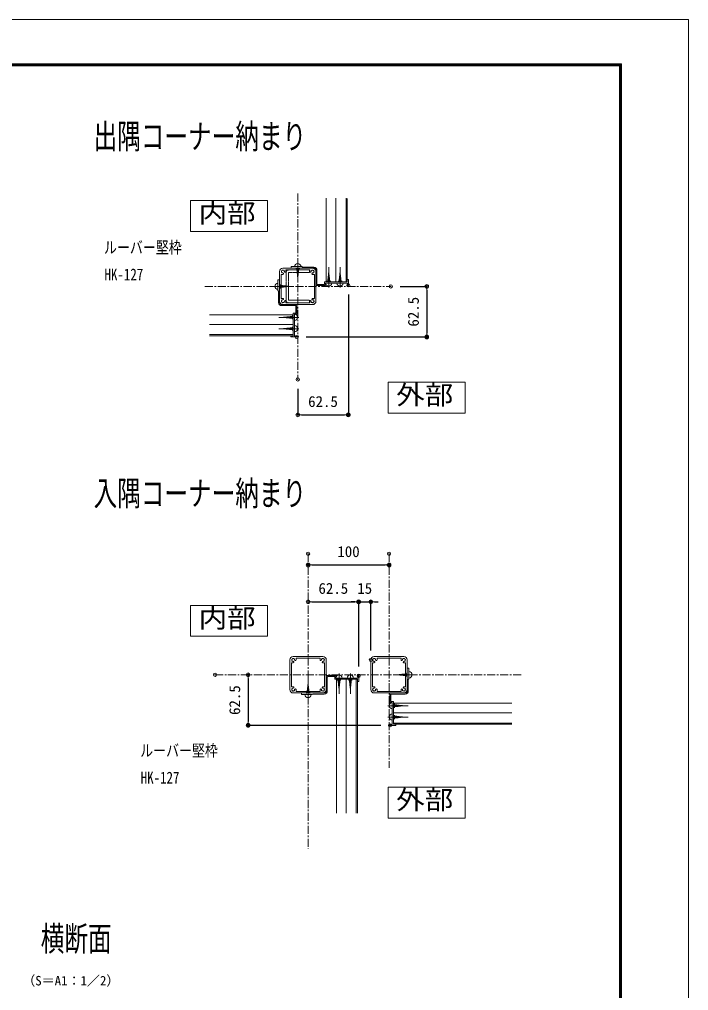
# Model space of a CAD drawing. Units: millimetres, scale not verified. Extents: x -1682 to 1682, y -1188 to 1188.
# Drawn here: x 856 to 1682, y -12 to 1188 of the extents above; entities that cross this region are included whole.
import ezdxf
from ezdxf.enums import TextEntityAlignment as Align

# ---------------------------------------------------------------- set-up
doc = ezdxf.new("R2010")
doc.units = ezdxf.units.MM
doc.header["$LTSCALE"] = 8
doc.header["$PDMODE"] = 32
doc.header["$PDSIZE"] = 4
doc.linetypes.add('USER1', pattern=[2, 1.25, -0.25, 0.25, -0.25])
doc.linetypes.add('USER5', pattern=[0.1, 0.05, -0.05])
for name, color, linetype, lineweight in [('0-0_0', 7, 'Continuous', 18), ('0-1_DEFPOINTS', 7, 'Continuous', 18), ('0-5_WAKU', 7, 'Continuous', 18), ('0-7_2躯体線', 4, 'Continuous', 18), ('0-8_3中心線', 2, 'USER1', 18), ('0-9_41ｱﾙﾐ', 6, 'Continuous', 18), ('0-B_42ｱﾙﾐ部品', 6, 'Continuous', 18), ('0-C_P4-12', 7, 'Continuous', 18), ('0-E_4アルミ', 6, 'Continuous', 18), ('1-3_101', 7, 'Continuous', 18)]:
    doc.layers.add(name, color=color, linetype=linetype, lineweight=lineweight)
doc.layers.add('0-A_1手摺寸法', color=7, linetype='Continuous')
doc.styles.add('ＭＳ ゴシック', font='')
doc.styles.get('ＭＳ ゴシック').set_extended_font_data('MS Gothic')

# ---------------------------------------------------------------- blocks, each defined once
blk = doc.blocks.new('_ORIGIN2')
at = {"layer": '0-0_0'}
blk.add_line((-0.5, 0), (-1, 0), dxfattribs=at)
for radius in [0.5, 0.25]:
    blk.add_circle((0, 0), radius, dxfattribs=at)
blk = doc.blocks.new('D58')
at = {"layer": '0-1_DEFPOINTS'}
for p in [(1307.312, -883.906), (1244.812, -1000.085), (1307.312, -1043.948)]:
    blk.add_point(p, dxfattribs=at)
at = {"layer": '0-A_1手摺寸法'}
for p, q in [((1307.312, -895.406), (1307.312, -1043.948)), ((1244.812, -1011.585), (1244.812, -1043.948)), ((1249.412, -1043.948), (1302.712, -1043.948))]:
    blk.add_line(p, q, dxfattribs=at)
at = {"layer": '0-A_1手摺寸法', "xscale": 4.6, "yscale": 4.6, "rotation": 180}
blk.add_blockref('_ORIGIN2', (1244.812, -1043.948), dxfattribs=at)
at = {"layer": '0-A_1手摺寸法', "xscale": 4.6, "yscale": 4.6}
blk.add_blockref('_ORIGIN2', (1307.312, -1043.948), dxfattribs=at)
at = {"layer": '0-A_1手摺寸法', "style": 'ＭＳ ゴシック'}
blk.add_text('62.5', height=13.49, dxfattribs=at).set_placement((1257.662, -1038.198), align=Align.BOTTOM_LEFT)
blk = doc.blocks.new('D59')
at = {"layer": '0-1_DEFPOINTS'}
for p in [(1359.691, -885.206), (1243.612, -947.706), (1404.103, -947.706)]:
    blk.add_point(p, dxfattribs=at)
at = {"layer": '0-A_1手摺寸法'}
for p, q in [((1371.191, -885.206), (1404.103, -885.206)), ((1404.103, -889.806), (1404.103, -943.106)), ((1255.112, -947.706), (1404.103, -947.706))]:
    blk.add_line(p, q, dxfattribs=at)
at = {"layer": '0-A_1手摺寸法', "xscale": 4.6, "yscale": 4.6}
for p, rotation in [((1404.103, -885.206), 90), ((1404.103, -947.706), 270)]:
    blk.add_blockref('_ORIGIN2', p, dxfattribs=dict(at, rotation=rotation))
at = {"layer": '0-A_1手摺寸法', "style": 'ＭＳ ゴシック'}
blk.add_text('62.5', height=13.49, rotation=90, dxfattribs=at).set_placement((1398.353, -934.856), align=Align.BOTTOM_LEFT)
blk = doc.blocks.new('D60')
at = {"layer": '0-1_DEFPOINTS'}
for p in [(1257.532, -1215.487), (1357.532, -1215.487), (1357.532, -1229.326)]:
    blk.add_point(p, dxfattribs=at)
at = {"layer": '0-A_1手摺寸法'}
blk.add_line((1262.132, -1229.326), (1352.932, -1229.326), dxfattribs=at)
at = {"layer": '0-A_1手摺寸法', "xscale": 4.6, "yscale": 4.6, "rotation": 180}
blk.add_blockref('_ORIGIN2', (1257.532, -1229.326), dxfattribs=at)
at = {"layer": '0-A_1手摺寸法', "xscale": 4.6, "yscale": 4.6}
blk.add_blockref('_ORIGIN2', (1357.532, -1229.326), dxfattribs=at)
at = {"layer": '0-A_1手摺寸法', "style": 'ＭＳ ゴシック'}
blk.add_text('100', height=13.49, dxfattribs=at).set_placement((1293.732, -1223.576), align=Align.BOTTOM_LEFT)
blk = doc.blocks.new('D61')
at = {"layer": '0-1_DEFPOINTS'}
for p in [(1257.532, -1215.487), (1320.032, -1274.753), (1320.032, -1366.125)]:
    blk.add_point(p, dxfattribs=at)
at = {"layer": '0-A_1手摺寸法'}
for p, q in [((1262.132, -1274.753), (1315.432, -1274.753)), ((1320.032, -1354.625), (1320.032, -1274.753))]:
    blk.add_line(p, q, dxfattribs=at)
at = {"layer": '0-A_1手摺寸法', "xscale": 4.6, "yscale": 4.6, "rotation": 180}
blk.add_blockref('_ORIGIN2', (1257.532, -1274.753), dxfattribs=at)
at = {"layer": '0-A_1手摺寸法', "xscale": 4.6, "yscale": 4.6}
blk.add_blockref('_ORIGIN2', (1320.032, -1274.753), dxfattribs=at)
at = {"layer": '0-A_1手摺寸法', "style": 'ＭＳ ゴシック'}
blk.add_text('62.5', height=13.49, dxfattribs=at).set_placement((1270.382, -1269.003), align=Align.BOTTOM_LEFT)
blk = doc.blocks.new('D62')
at = {"layer": '0-1_DEFPOINTS'}
for p in [(1142.653, -1364.925), (1183.454, -1427.425), (1358.732, -1427.425)]:
    blk.add_point(p, dxfattribs=at)
at = {"layer": '0-A_1手摺寸法'}
for p, q in [((1183.454, -1369.525), (1183.454, -1422.825)), ((1347.232, -1427.425), (1183.454, -1427.425))]:
    blk.add_line(p, q, dxfattribs=at)
at = {"layer": '0-A_1手摺寸法', "xscale": 4.6, "yscale": 4.6}
for p, rotation in [((1183.454, -1364.925), 90), ((1183.454, -1427.425), 270)]:
    blk.add_blockref('_ORIGIN2', p, dxfattribs=dict(at, rotation=rotation))
at = {"layer": '0-A_1手摺寸法', "style": 'ＭＳ ゴシック'}
blk.add_text('62.5', height=13.49, rotation=90, dxfattribs=at).set_placement((1177.704, -1414.575), align=Align.BOTTOM_LEFT)
blk = doc.blocks.new('A$C297F129C')
at = {"layer": '1-3_101'}
for p, q in [((0, 39.5), (0, 28.75)), ((19, 40), (0.5, 40)), ((1.25, 30), (1.25, 38.25)), ((1.75, 38.75), (19.003, 38.75)), ((0.5, 28.25), (2.8, 28.25)), ((4.3, 29.5), (1.75, 29.5)), ((4.5, 1.7), (4.5, 29.3)), ((0, 1), (0, 0.2)), ((2.8, 1.2), (0.2, 1.2)), ((0.2, 0), (7.3, 0)), ((7.3, 1.5), (4.7, 1.5)), ((7.5, 0.2), (7.5, 1.3))]:
    blk.add_line(p, q, dxfattribs=at)
for points in [[(23.5, 70.5), (21.5, 70.5), (21.5, 42.5)], [(22.753, 42.5), (22.753, 56.753), (23.5, 57.5), (23.5, 61.98), (23.2, 62.5), (23.5, 63.02), (23.5, 70.5)], [(3, 28.05), (3, 24.77), (3.3, 24.25), (3, 23.73), (3, 10.77), (3.3, 10.25), (3, 9.73), (3, 1.4)]]:
    blk.add_lwpolyline(points, dxfattribs=at)
for centre, radius, start, end in [((0.5, 39.5), 0.5, 90, 180), ((1.75, 38.25), 0.5, 90, 180), ((19, 42.5), 2.5, 270, 0), ((19.003, 42.5), 3.75, 270, 0), ((0.5, 28.75), 0.5, 180, 270), ((1.75, 30), 0.5, 180, 270), ((2.8, 28.05), 0.2, 0, 90), ((4.3, 29.3), 0.2, 0, 90), ((0.2, 1), 0.2, 90, 180), ((0.2, 0.2), 0.2, 180, 270), ((2.8, 1.4), 0.2, 270, 0), ((4.7, 1.7), 0.2, 180, 270), ((7.3, 1.3), 0.2, 0, 90), ((7.3, 0.2), 0.2, 270, 0)]:
    blk.add_arc(centre, radius, start, end, dxfattribs=at)
blk = doc.blocks.new('HK-013')
at = {"layer": '0-B_42ｱﾙﾐ部品'}
for p, q in [((-22.5, 18.3), (-22.5, -18.3)), ((-22.5, 18.3), (-22.5, 18.3)), ((-20.5, 14.8), (-20.5, -14.8)), ((-18.3, 14.8), (-20.5, 14.8)), ((18.3, 22.5), (-18.3, 22.5)), ((14.8, 20.5), (-14.8, 20.5)), ((-14.8, 20.5), (-14.8, 18.3)), ((14.8, 20.5), (14.8, 18.3)), ((18.3, 14.8), (20.5, 14.8)), ((20.5, 14.8), (20.5, -14.8)), ((22.5, 18.3), (22.5, -18.3)), ((-22.5, -18.3), (-22.5, -18.3)), ((-18.3, -14.8), (-20.5, -14.8)), ((18.3, -22.5), (-18.3, -22.5)), ((-14.8, -20.5), (-14.8, -18.3)), ((14.8, -20.5), (-14.8, -20.5)), ((14.8, -20.5), (14.8, -18.3)), ((18.3, -14.8), (20.5, -14.8))]:
    blk.add_line(p, q, dxfattribs=at)
for centre, radius, start, end in [((-18.3, 18.3), 4.2, 90, 180), ((-19.749, 18.688), 0.5, 165, 232.97569), ((-19.749, 18.688), 0.5, 97.02431, 165), ((-18.3, 18.3), 1.75, 180.35889, 195), ((-18.3, 18.3), 1.75, 195, 209.64111), ((-19.361, 17.239), 0.5, 157.02431, 225), ((-18.3, 18.3), 1.75, 135, 149.64111), ((-19.361, 17.239), 0.5, 225, 292.97569), ((-18.3, 18.3), 1.75, 120.35889, 135), ((-18.688, 19.749), 0.5, 105, 172.97569), ((-18.3, 18.3), 1.75, 240.35889, 255), ((-18.688, 19.749), 0.5, 37.02431, 105), ((-18.3, 18.3), 1.75, 255, 270), ((-18.3, 15.675), 0.875, 270, 90), ((-18.3, 18.3), 1.75, 75, 89.64111), ((-18.3, 18.3), 1.75, 60.35889, 75), ((-17.239, 19.361), 0.5, 45, 112.97569), ((-17.239, 19.361), 0.5, 337.02431, 45), ((-18.3, 18.3), 1.75, 15, 29.64111), ((-18.3, 18.3), 1.75, 0.35889, 15), ((-15.675, 18.3), 0.875, 180, 0), ((15.675, 18.3), 0.875, 180, 360), ((18.3, 18.3), 1.75, 165, 179.64111), ((18.3, 18.3), 1.75, 150.35889, 165), ((17.239, 19.361), 0.5, 135, 202.97569), ((17.239, 19.361), 0.5, 67.02431, 135), ((18.3, 15.675), 0.875, 90, 270), ((18.3, 18.3), 1.75, 105, 119.64111), ((18.3, 18.3), 1.75, 90.35889, 105), ((18.688, 19.749), 0.5, 75, 142.97569), ((18.3, 18.3), 4.2, 0, 90), ((18.3, 18.3), 1.75, 270, 285), ((18.3, 18.3), 1.75, 285, 299.64111), ((18.688, 19.749), 0.5, 7.02431, 75), ((19.361, 17.239), 0.5, 247.02431, 315), ((18.3, 18.3), 1.75, 45, 59.64111), ((18.3, 18.3), 1.75, 30.35889, 45), ((19.361, 17.239), 0.5, 315, 22.97569), ((19.749, 18.688), 0.5, 15, 82.97569), ((18.3, 18.3), 1.75, 330.35889, 345), ((18.3, 18.3), 1.75, 345, 359.64111), ((19.749, 18.688), 0.5, 307.02431, 15), ((-18.3, -18.3), 4.2, 180, 270), ((-19.749, -18.688), 0.5, 127.02431, 195), ((-19.749, -18.688), 0.5, 195, 262.97569), ((-18.3, -18.3), 1.75, 165, 179.64111), ((-18.3, -18.3), 1.75, 150.35889, 165), ((-19.361, -17.239), 0.5, 135, 202.97569), ((-18.3, -18.3), 1.75, 210.35889, 225), ((-19.361, -17.239), 0.5, 67.02431, 135), ((-18.3, -18.3), 1.75, 225, 239.64111), ((-18.688, -19.749), 0.5, 187.02431, 255), ((-18.3, -18.3), 1.75, 105, 119.64111), ((-18.688, -19.749), 0.5, 255, 322.97569), ((-18.3, -18.3), 1.75, 90, 105), ((-18.3, -15.675), 0.875, 270, 90), ((-18.3, -18.3), 1.75, 270.35889, 285), ((-18.3, -18.3), 1.75, 285, 299.64111), ((-17.239, -19.361), 0.5, 247.02431, 315), ((-17.239, -19.361), 0.5, 315, 22.97569), ((-18.3, -18.3), 1.75, 330.35889, 345), ((-18.3, -18.3), 1.75, 345, 359.64111), ((-15.675, -18.3), 0.875, 360, 180), ((15.675, -18.3), 0.875, 0, 180), ((18.3, -18.3), 1.75, 180.35889, 195), ((18.3, -18.3), 1.75, 195, 209.64111), ((17.239, -19.361), 0.5, 157.02431, 225), ((17.239, -19.361), 0.5, 225, 292.97569), ((18.3, -15.675), 0.875, 90, 270), ((18.3, -18.3), 1.75, 240.35889, 255), ((18.3, -18.3), 1.75, 255, 269.64111), ((18.688, -19.749), 0.5, 217.02431, 285), ((18.3, -18.3), 1.75, 75, 90), ((18.3, -18.3), 4.2, 270, 360), ((18.3, -18.3), 1.75, 60.35889, 75), ((18.688, -19.749), 0.5, 285, 352.97569), ((19.361, -17.239), 0.5, 45, 112.97569), ((18.3, -18.3), 1.75, 300.35889, 315), ((18.3, -18.3), 1.75, 315, 329.64111), ((19.361, -17.239), 0.5, 337.02431, 45), ((19.749, -18.688), 0.5, 277.02431, 345), ((18.3, -18.3), 1.75, 15, 29.64111), ((18.3, -18.3), 1.75, 0.35889, 15), ((19.749, -18.688), 0.5, 345, 52.97569)]:
    blk.add_arc(centre, radius, start, end, dxfattribs=at)
blk = doc.blocks.new('A$C3D1E4F94')
at = {"layer": '0-7_2躯体線'}
for p, q in [((8, 11), (8, 50.088)), ((5.663, 24.325), (10.337, 24.325)), ((5.843, 25.925), (10.157, 25.925)), ((6.022, 27.525), (9.978, 27.525)), ((6.202, 29.125), (9.798, 29.125)), ((6.382, 30.725), (9.618, 30.725)), ((6.562, 32.325), (9.438, 32.325)), ((6.742, 33.925), (9.258, 33.925)), ((6.921, 35.525), (9.079, 35.525)), ((7.101, 37.125), (8.899, 37.125)), ((7.281, 38.725), (8.719, 38.725)), ((7.461, 40.325), (8.539, 40.325)), ((7.64, 41.925), (8.36, 41.925)), ((7.82, 43.525), (8.18, 43.525)), ((4, 17), (4, 14)), ((4.764, 16.325), (11.236, 16.325)), ((4.944, 17.925), (11.056, 17.925)), ((5.124, 19.525), (10.876, 19.525)), ((5.303, 21.125), (10.697, 21.125)), ((5.483, 22.725), (10.517, 22.725)), ((12, 17), (12, 14))]:
    blk.add_line(p, q, dxfattribs=at)
blk.add_arc((8, 11.537), 8.018, 183.8385, 356.1615, dxfattribs=at)
at = {"layer": '0-E_4アルミ'}
blk.add_line((8, 0), (8, 30), dxfattribs=at)
blk = doc.blocks.new('D83')
at = {"layer": '0-1_DEFPOINTS'}
for p in [(1335.032, -1274.753), (1335.032, -1346.625), (1320.032, -1366.125)]:
    blk.add_point(p, dxfattribs=at)
at = {"layer": '0-A_1手摺寸法'}
for p, q in [((1315.432, -1274.753), (1310.832, -1274.753)), ((1320.032, -1274.753), (1335.032, -1274.753)), ((1335.032, -1335.125), (1335.032, -1274.753)), ((1339.632, -1274.753), (1344.232, -1274.753))]:
    blk.add_line(p, q, dxfattribs=at)
at = {"layer": '0-A_1手摺寸法', "xscale": 4.6, "yscale": 4.6}
blk.add_blockref('_ORIGIN2', (1320.032, -1274.753), dxfattribs=at)
at = {"layer": '0-A_1手摺寸法', "xscale": 4.6, "yscale": 4.6, "rotation": 180}
blk.add_blockref('_ORIGIN2', (1335.032, -1274.753), dxfattribs=at)
at = {"layer": '0-A_1手摺寸法', "style": 'ＭＳ ゴシック'}
blk.add_text('15', height=13.49, dxfattribs=at).set_placement((1318.332, -1269.003), align=Align.BOTTOM_LEFT)

msp = doc.modelspace()

# ---------------------------------------------------------------- linework, layer by layer
at = {"layer": '0-1_DEFPOINTS', "color": 5}
for p, q in [((1682, 1188), (-1682, 1188)), ((1682, -1188), (1682, 1188))]:
    msp.add_line(p, q, dxfattribs=at)
at = {"layer": '0-5_WAKU'}
for p, q in [((1599.2, 1133.2), (-1603.2, 1133.2)), ((1598.6, 1132.6), (-1602.6, 1132.6)), ((1598, 1132), (-1602, 1132)), ((1597.4, 1131.4), (-1601.4, 1131.4)), ((1596.8, 1130.8), (-1600.8, 1130.8)), ((1596.8, -1126.8), (1596.8, 1130.8)), ((1597.4, -1127.4), (1597.4, 1131.4)), ((1598, -1128), (1598, 1132)), ((1598.6, -1128.6), (1598.6, 1132.6)), ((1599.2, -1129.2), (1599.2, 1133.2))]:
    msp.add_line(p, q, dxfattribs=at)
at = {"layer": '0-8_3中心線'}
for p, q in [((1199.367, 973.135), (1199.367, 743.376)), ((1084.488, 858.255), (1314.246, 858.255)), ((1212.088, 527.974), (1212.088, 163.657)), ((1312.088, 527.974), (1312.088, 263.657)), ((1097.208, 378.537), (1476.967, 378.537))]:
    msp.add_line(p, q, dxfattribs=at)
at = {"layer": '0-9_41ｱﾙﾐ'}
for p, q in [((1234.367, 967.029), (1234.367, 863.755)), ((1246.367, 967.029), (1246.367, 863.755)), ((1258.967, 967.029), (1258.967, 863.755)), ((1260.367, 966.829), (1260.367, 863.955)), ((1090.179, 823.255), (1193.867, 823.255)), ((1090.179, 811.255), (1193.867, 811.255)), ((1090.179, 798.655), (1193.867, 798.655)), ((1090.379, 797.255), (1193.667, 797.255)), ((1247.088, 373.037), (1247.088, 207.497)), ((1259.088, 373.037), (1259.088, 207.497)), ((1271.688, 373.037), (1271.688, 207.497)), ((1273.088, 372.837), (1273.088, 207.497)), ((1317.588, 343.537), (1463.736, 343.537)), ((1317.588, 331.537), (1463.736, 331.537)), ((1317.588, 318.937), (1463.736, 318.937)), ((1317.788, 317.537), (1463.736, 317.537))]:
    msp.add_line(p, q, dxfattribs=at)
at = {"layer": '0-B_42ｱﾙﾐ部品', "linetype": 'USER5'}
for p, q in [((1213.867, 878.505), (1188.067, 878.505)), ((1184.867, 875.305), (1184.867, 841.205)), ((1213.867, 841.205), (1213.867, 838.005)), ((1188.067, 838.005), (1213.867, 838.005))]:
    msp.add_line(p, q, dxfattribs=at)
for points in [[(1213.867, 878.505), (1213.867, 875.305), (1188.067, 875.305)], [(1188.067, 875.305), (1188.067, 841.205), (1213.867, 841.205)]]:
    msp.add_lwpolyline(points, dxfattribs=at)
for centre, start, end in [((1188.067, 875.305), 90, 180), ((1188.067, 841.205), 180, 270)]:
    msp.add_arc(centre, 3.2, start, end, dxfattribs=at)
at = {"layer": '0-C_P4-12'}
for p, q in [((1066.842, 964.264), (1066.842, 926.254)), ((1310.916, 739.779), (1310.916, 701.769)), ((1066.842, 464.117), (1066.842, 426.107)), ((1310.916, 239.633), (1310.916, 201.622))]:
    msp.add_line(p, q, dxfattribs=at)
for points in [[(1066.842, 926.254), (1162.168, 926.254), (1162.168, 964.264), (1066.842, 964.264)], [(1310.916, 701.769), (1406.242, 701.769), (1406.242, 739.779), (1310.916, 739.779)], [(1066.842, 426.107), (1162.168, 426.107), (1162.168, 464.118), (1066.842, 464.118)], [(1310.916, 201.623), (1406.242, 201.623), (1406.242, 239.633), (1310.916, 239.633)]]:
    msp.add_lwpolyline(points, dxfattribs=at)

# ---------------------------------------------------------------- block references
at = {"layer": '0-9_41ｱﾙﾐ', "xscale": -1}
for p in [(1199.367, 858.255), (1312.088, 378.537)]:
    msp.add_blockref('HK-013', p, dxfattribs=at)
at = {"layer": '0-9_41ｱﾙﾐ', "xscale": -1, "rotation": 90}
msp.add_blockref('HK-013', (1212.088, 378.537), dxfattribs=at)
at = {"layer": '0-9_41ｱﾙﾐ', "rotation": 90}
msp.add_blockref('HK-013', (1212.088, 378.537), dxfattribs=at)
at = {"layer": '0-A_1手摺寸法', "yscale": 0.5}
for p, xscale, rotation in [((1203.367, 888.255), 0.5, 180), ((1169.367, 854.255), -0.5, 270), ((1200.867, 816.005), 0.5, 90), ((1200.867, 802.005), 0.5, 90), ((1246.338, 380.037), -0.5, 180), ((1260.338, 380.037), -0.5, 180), ((1342.088, 374.537), 0.5, 90), ((1310.588, 344.287), 0.5, 270), ((1310.588, 330.287), 0.5, 270)]:
    msp.add_blockref('A$C3D1E4F94', p, dxfattribs=dict(at, xscale=xscale, rotation=rotation))
at = {"layer": '0-A_1手摺寸法', "rotation": 90}
msp.add_blockref('A$C297F129C', (1261.867, 859.255), dxfattribs=at)
at = {"layer": '0-A_1手摺寸法', "xscale": -0.5, "yscale": 0.5}
for p in [(1241.617, 856.755), (1255.617, 856.755), (1216.088, 348.537)]:
    msp.add_blockref('A$C3D1E4F94', p, dxfattribs=at)
at = {"layer": '0-A_1手摺寸法', "xscale": -1}
msp.add_blockref('A$C297F129C', (1198.367, 795.755), dxfattribs=at)
at = {"layer": '0-A_1手摺寸法'}
for name, p in [('D59', (-45.445, 1743.461)), ('D58', (-45.445, 1743.461)), ('D60', (-45.445, 1743.461)), ('D61', (-45.445, 1743.461)), ('D83', (-45.445, 1743.461)), ('A$C297F129C', (1313.088, 316.037)), ('D62', (-45.445, 1743.461))]:
    msp.add_blockref(name, p, dxfattribs=at)
at = {"layer": '0-A_1手摺寸法', "xscale": -1, "rotation": 90}
msp.add_blockref('A$C297F129C', (1274.588, 377.537), dxfattribs=at)

# ---------------------------------------------------------------- texts
at = {"layer": '0-0_0', "style": 'ＭＳ ゴシック'}
for s, height, width, p in [('出隅コーナー納まり', 30.55, 0.7, (947.191, 1019.122)), ('ルーバー堅枠', 14.66, 0.8, (960.074, 894.611)), ('HK-127', 14.66, 0.8, (960.679, 861.259)), ('入隅コーナー納まり', 30.55, 0.7, (947.191, 578.26)), ('ルーバー堅枠', 14.66, 0.8, (1004.774, 273.18)), ('HK-127', 14.66, 0.8, (1005.38, 239.828)), ('横断面', 30.55, 0.7, (881.961, 28.231))]:
    msp.add_text(s, height=height, dxfattribs=dict(at, width=width)).set_placement(p, align=Align.BOTTOM_LEFT)
msp.add_text('（S＝A1：1／2）', height=11.73, dxfattribs=at).set_placement((859.163, -8.679), align=Align.BOTTOM_LEFT)
at = {"layer": '0-C_P4-12', "style": 'ＭＳ ゴシック', "width": 1.1}
for s, p in [('内部', (1076.902, 929.886)), ('外部', (1320.975, 705.402)), ('内部', (1076.902, 429.74)), ('外部', (1320.975, 205.255))]:
    msp.add_text(s, height=23.46, dxfattribs=at).set_placement(p, align=Align.BOTTOM_LEFT)

doc.saveas('drawing.dxf')
